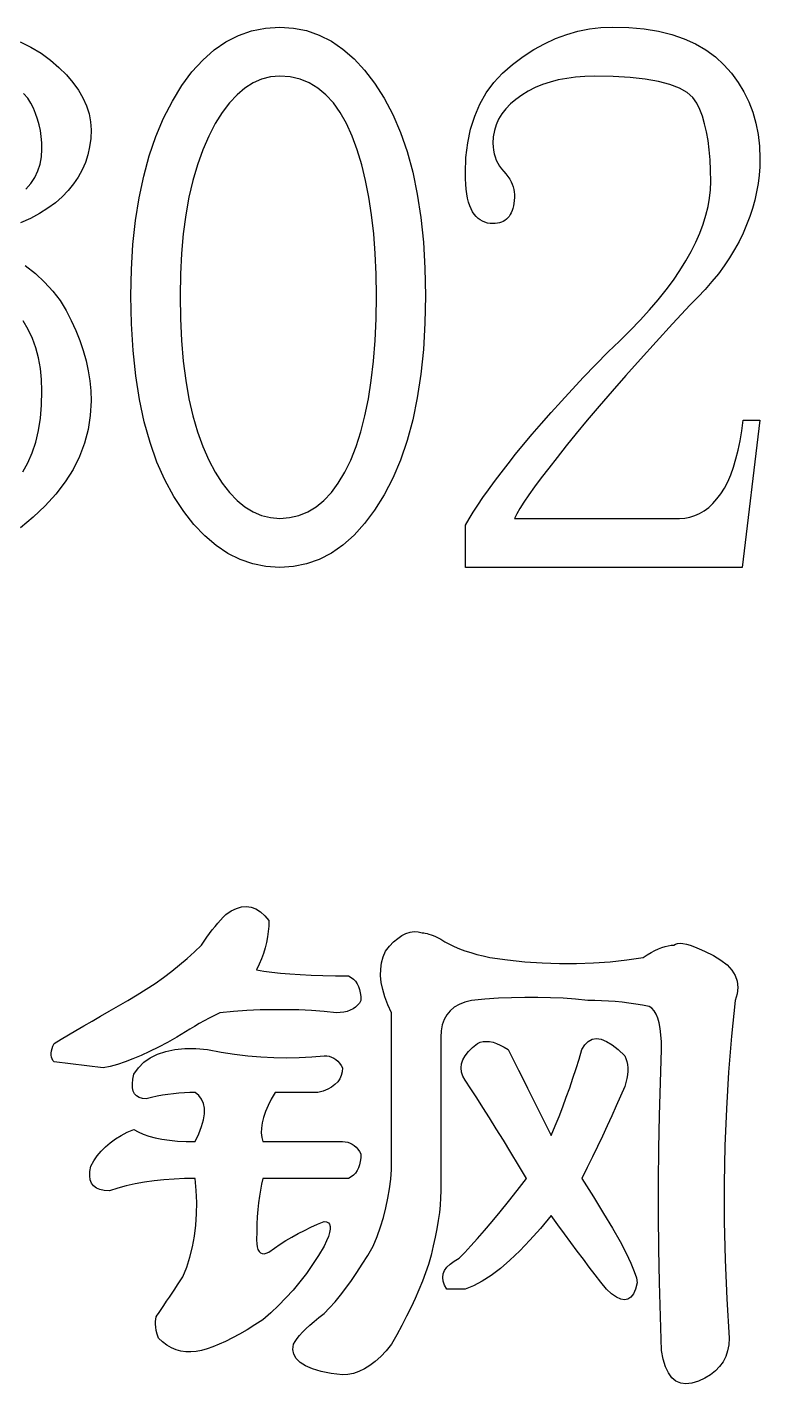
# Model space of a CAD drawing. Extents: x -210 to 210, y -160 to 160.
# Drawn here: x -163.86 to -159.19, y -150.37 to -141.74 of the extents above; entities that cross this region are included whole.
import ezdxf

# ---------------------------------------------------------------- set-up
doc = ezdxf.new("R2010")
doc.units = 0
doc.header["$MEASUREMENT"] = 0
doc.layers.get('0').update_dxf_attribs({"linetype": 'CONTINUOUS'})

msp = doc.modelspace()

# ---------------------------------------------------------------- linework, layer by layer
for points in [[(-162.250605, -145.179678), (-162.338008, -145.174102), (-162.338008, -145.174102), (-162.422256, -145.157363), (-162.422256, -145.157363), (-162.503418, -145.129502), (-162.503418, -145.129502), (-162.581416, -145.090449), (-162.581416, -145.090449), (-162.65625, -145.040273), (-162.65625, -145.040273), (-162.728027, -144.978945), (-162.728027, -144.978945), (-162.796621, -144.906445), (-162.796621, -144.906445), (-162.862061, -144.822803), (-162.862061, -144.822803), (-162.924443, -144.728008), (-162.924443, -144.728008), (-162.981807, -144.623027), (-162.981807, -144.623027), (-163.03249, -144.508809), (-163.03249, -144.508809), (-163.076279, -144.3854), (-163.076279, -144.3854), (-163.113477, -144.252744), (-163.113477, -144.252744), (-163.143857, -144.110859), (-163.143857, -144.110859), (-163.16749, -143.959775), (-163.16749, -143.959775), (-163.184316, -143.799482), (-163.184316, -143.799482), (-163.194443, -143.629893), (-163.194443, -143.629893), (-163.197871, -143.451152), (-163.197871, -143.451152), (-163.19458, -143.284453), (-163.19458, -143.284453), (-163.184805, -143.12501), (-163.184805, -143.12501), (-163.168584, -142.9729), (-163.168584, -142.9729), (-163.145752, -142.828105), (-163.145752, -142.828105), (-163.116455, -142.690557), (-163.116455, -142.690557), (-163.080693, -142.560303), (-163.080693, -142.560303), (-163.038311, -142.437383), (-163.038311, -142.437383), (-162.989502, -142.321719), (-162.989502, -142.321719), (-162.934199, -142.213379), (-162.934199, -142.213379), (-162.873652, -142.114473), (-162.873652, -142.114473), (-162.809248, -142.027217), (-162.809248, -142.027217), (-162.741016, -141.951602), (-162.741016, -141.951602), (-162.668945, -141.887607), (-162.668945, -141.887607), (-162.593008, -141.835254), (-162.593008, -141.835254), (-162.513193, -141.794521), (-162.513193, -141.794521), (-162.429492, -141.765449), (-162.429492, -141.765449), (-162.341992, -141.747998), (-162.341992, -141.747998), (-162.250605, -141.742188), (-162.250605, -141.742188), (-162.16332, -141.747744), (-162.16332, -141.747744), (-162.079395, -141.764473), (-162.079395, -141.764473), (-161.998857, -141.792354), (-161.998857, -141.792354), (-161.921699, -141.831387), (-161.921699, -141.831387), (-161.8479, -141.881582), (-161.8479, -141.881582), (-161.77748, -141.942891), (-161.77748, -141.942891), (-161.710459, -142.015381), (-161.710459, -142.015381), (-161.646787, -142.099053), (-161.646787, -142.099053), (-161.586553, -142.193857), (-161.586553, -142.193857), (-161.531191, -142.298584), (-161.531191, -142.298584), (-161.482363, -142.412051), (-161.482363, -142.412051), (-161.440059, -142.534287), (-161.440059, -142.534287), (-161.404238, -142.665234), (-161.404238, -142.665234), (-161.374941, -142.804932), (-161.374941, -142.804932), (-161.352188, -142.953379), (-161.352188, -142.953379), (-161.335889, -143.110557), (-161.335889, -143.110557), (-161.326113, -143.276484), (-161.326113, -143.276484), (-161.322881, -143.451152), (-161.322881, -143.451152), (-161.326113, -143.625947), (-161.326113, -143.625947), (-161.335889, -143.792246), (-161.335889, -143.792246), (-161.352188, -143.95002), (-161.352188, -143.95002), (-161.374941, -144.099307), (-161.374941, -144.099307), (-161.404238, -144.240098), (-161.404238, -144.240098), (-161.440059, -144.372373), (-161.440059, -144.372373), (-161.482363, -144.496172), (-161.482363, -144.496172), (-161.531191, -144.611436), (-161.531191, -144.611436), (-161.586553, -144.718242), (-161.586553, -144.718242), (-161.646787, -144.815098), (-161.646787, -144.815098), (-161.710459, -144.900518), (-161.710459, -144.900518), (-161.77748, -144.9746), (-161.77748, -144.9746), (-161.8479, -145.037246), (-161.8479, -145.037246), (-161.921699, -145.088525), (-161.921699, -145.088525), (-161.998857, -145.128398), (-161.998857, -145.128398), (-162.079395, -145.156895), (-162.079395, -145.156895), (-162.16332, -145.173984), (-162.16332, -145.173984), (-162.250605, -145.179678)], [(-159.506348, -142.723623), (-159.507441, -142.652852), (-159.507441, -142.652852), (-159.510684, -142.585938), (-159.510684, -142.585938), (-159.516113, -142.522891), (-159.516113, -142.522891), (-159.523691, -142.463682), (-159.523691, -142.463682), (-159.533457, -142.408359), (-159.533457, -142.408359), (-159.54541, -142.356875), (-159.54541, -142.356875), (-159.559502, -142.309238), (-159.559502, -142.309238), (-159.575801, -142.265488), (-159.575801, -142.265488), (-159.594238, -142.225576), (-159.594238, -142.225576), (-159.619688, -142.189697), (-159.619688, -142.189697), (-159.656924, -142.158057), (-159.656924, -142.158057), (-159.705996, -142.130615), (-159.705996, -142.130615), (-159.766895, -142.107432), (-159.766895, -142.107432), (-159.8396, -142.088418), (-159.8396, -142.088418), (-159.924072, -142.073672), (-159.924072, -142.073672), (-160.020459, -142.063115), (-160.020459, -142.063115), (-160.128516, -142.056777), (-160.128516, -142.056777), (-160.248516, -142.054678), (-160.248516, -142.054678), (-160.309199, -142.056152), (-160.309199, -142.056152), (-160.367559, -142.060566), (-160.367559, -142.060566), (-160.423516, -142.067988), (-160.423516, -142.067988), (-160.477119, -142.078311), (-160.477119, -142.078311), (-160.528379, -142.091602), (-160.528379, -142.091602), (-160.577324, -142.107842), (-160.577324, -142.107842), (-160.623896, -142.127051), (-160.623896, -142.127051), (-160.668105, -142.149199), (-160.668105, -142.149199), (-160.70998, -142.174307), (-160.70998, -142.174307), (-160.748418, -142.201689), (-160.748418, -142.201689), (-160.782275, -142.230723), (-160.782275, -142.230723), (-160.811709, -142.261387), (-160.811709, -142.261387), (-160.836543, -142.293643), (-160.836543, -142.293643), (-160.856943, -142.327578), (-160.856943, -142.327578), (-160.872754, -142.363105), (-160.872754, -142.363105), (-160.884023, -142.400283), (-160.884023, -142.400283), (-160.890801, -142.439063), (-160.890801, -142.439063), (-160.893057, -142.479492), (-160.893057, -142.479492), (-160.892207, -142.50293), (-160.892207, -142.50293), (-160.889697, -142.525527), (-160.889697, -142.525527), (-160.885498, -142.547305), (-160.885498, -142.547305), (-160.87958, -142.568213), (-160.87958, -142.568213), (-160.871953, -142.588271), (-160.871953, -142.588271), (-160.862686, -142.60751), (-160.862686, -142.60751), (-160.851689, -142.625898), (-160.851689, -142.625898), (-160.839053, -142.643447), (-160.839053, -142.643447), (-160.824697, -142.660137), (-160.824697, -142.660137), (-160.810371, -142.676416), (-160.810371, -142.676416), (-160.797744, -142.692686), (-160.797744, -142.692686), (-160.786729, -142.708984), (-160.786729, -142.708984), (-160.77748, -142.725244), (-160.77748, -142.725244), (-160.769824, -142.741514), (-160.769824, -142.741514), (-160.763916, -142.757803), (-160.763916, -142.757803), (-160.759766, -142.774072), (-160.759766, -142.774072), (-160.757197, -142.790352), (-160.757197, -142.790352), (-160.756348, -142.806621), (-160.756348, -142.806621), (-160.756777, -142.82665), (-160.756777, -142.82665), (-160.758066, -142.845557), (-160.758066, -142.845557), (-160.760137, -142.863301), (-160.760137, -142.863301), (-160.763115, -142.879932), (-160.763115, -142.879932), (-160.766904, -142.895381), (-160.766904, -142.895381), (-160.771553, -142.909688), (-160.771553, -142.909688), (-160.777051, -142.922881), (-160.777051, -142.922881), (-160.783311, -142.934902), (-160.783311, -142.934902), (-160.790518, -142.945801), (-160.790518, -142.945801), (-160.798584, -142.955508), (-160.798584, -142.955508), (-160.807383, -142.964111), (-160.807383, -142.964111), (-160.817148, -142.971563), (-160.817148, -142.971563), (-160.827637, -142.977852), (-160.827637, -142.977852), (-160.839053, -142.983008), (-160.839053, -142.983008), (-160.851318, -142.987012), (-160.851318, -142.987012), (-160.864385, -142.989873), (-160.864385, -142.989873), (-160.878301, -142.991602), (-160.878301, -142.991602), (-160.893057, -142.992188), (-160.893057, -142.992188), (-160.911084, -142.99124), (-160.911084, -142.99124), (-160.928145, -142.988418), (-160.928145, -142.988418), (-160.944346, -142.98376), (-160.944346, -142.98376), (-160.9596, -142.977227), (-160.9596, -142.977227), (-160.973994, -142.968799), (-160.973994, -142.968799), (-160.9875, -142.958506), (-160.9875, -142.958506), (-161.000059, -142.946396), (-161.000059, -142.946396), (-161.011729, -142.932383), (-161.011729, -142.932383), (-161.02248, -142.916504), (-161.02248, -142.916504), (-161.032217, -142.898496), (-161.032217, -142.898496), (-161.040752, -142.878145), (-161.040752, -142.878145), (-161.048223, -142.855449), (-161.048223, -142.855449), (-161.05457, -142.83042), (-161.05457, -142.83042), (-161.059697, -142.802998), (-161.059697, -142.802998), (-161.063711, -142.773252), (-161.063711, -142.773252), (-161.066514, -142.741143), (-161.066514, -142.741143), (-161.068301, -142.706719), (-161.068301, -142.706719), (-161.068857, -142.669902), (-161.068857, -142.669902), (-161.065117, -142.571689), (-161.065117, -142.571689), (-161.054014, -142.478809), (-161.054014, -142.478809), (-161.035527, -142.391309), (-161.035527, -142.391309), (-161.009502, -142.309189), (-161.009502, -142.309189), (-160.976182, -142.232422), (-160.976182, -142.232422), (-160.935449, -142.161016), (-160.935449, -142.161016), (-160.887197, -142.09498), (-160.887197, -142.09498), (-160.831602, -142.034307), (-160.831602, -142.034307), (-160.768555, -141.978994), (-160.768555, -141.978994), (-160.701367, -141.929297), (-160.701367, -141.929297), (-160.633291, -141.885449), (-160.633291, -141.885449), (-160.564346, -141.847412), (-160.564346, -141.847412), (-160.494385, -141.815244), (-160.494385, -141.815244), (-160.423574, -141.788945), (-160.423574, -141.788945), (-160.351943, -141.768496), (-160.351943, -141.768496), (-160.279307, -141.753896), (-160.279307, -141.753896), (-160.205752, -141.745107), (-160.205752, -141.745107), (-160.131348, -141.742188), (-160.131348, -141.742188), (-160.028086, -141.745117), (-160.028086, -141.745117), (-159.930977, -141.753984), (-159.930977, -141.753984), (-159.84002, -141.76875), (-159.84002, -141.76875), (-159.755186, -141.789434), (-159.755186, -141.789434), (-159.676504, -141.816006), (-159.676504, -141.816006), (-159.603994, -141.848506), (-159.603994, -141.848506), (-159.537646, -141.886904), (-159.537646, -141.886904), (-159.477412, -141.931221), (-159.477412, -141.931221), (-159.42335, -141.981436), (-159.42335, -141.981436), (-159.375195, -142.036025), (-159.375195, -142.036025), (-159.332637, -142.093555), (-159.332637, -142.093555), (-159.295859, -142.153945), (-159.295859, -142.153945), (-159.264658, -142.217266), (-159.264658, -142.217266), (-159.239199, -142.283457), (-159.239199, -142.283457), (-159.219355, -142.35252), (-159.219355, -142.35252), (-159.205186, -142.424492), (-159.205186, -142.424492), (-159.196641, -142.499385), (-159.196641, -142.499385), (-159.193848, -142.577139), (-159.193848, -142.577139), (-159.195186, -142.630283), (-159.195186, -142.630283), (-159.19915, -142.683359), (-159.19915, -142.683359), (-159.205811, -142.736348), (-159.205811, -142.736348), (-159.215088, -142.789307), (-159.215088, -142.789307), (-159.227002, -142.842217), (-159.227002, -142.842217), (-159.241592, -142.89501), (-159.241592, -142.89501), (-159.258857, -142.947822), (-159.258857, -142.947822), (-159.27875, -143.000547), (-159.27875, -143.000547), (-159.30127, -143.053223), (-159.30127, -143.053223), (-159.326641, -143.105615), (-159.326641, -143.105615), (-159.35501, -143.157617), (-159.35501, -143.157617), (-159.386484, -143.209189), (-159.386484, -143.209189), (-159.420889, -143.260313), (-159.420889, -143.260313), (-159.458311, -143.311055), (-159.458311, -143.311055), (-159.498779, -143.361348), (-159.498779, -143.361348), (-159.542236, -143.41125), (-159.542236, -143.41125), (-159.588691, -143.460703), (-159.588691, -143.460703), (-159.638193, -143.509746), (-159.638193, -143.509746), (-159.749199, -143.629805), (-159.749199, -143.629805), (-159.854385, -143.744727), (-159.854385, -143.744727), (-159.953682, -143.854512), (-159.953682, -143.854512), (-160.047109, -143.959229), (-160.047109, -143.959229), (-160.134766, -144.05876), (-160.134766, -144.05876), (-160.216553, -144.153193), (-160.216553, -144.153193), (-160.29249, -144.2425), (-160.29249, -144.2425), (-160.362559, -144.326689), (-160.362559, -144.326689), (-160.426748, -144.405752), (-160.426748, -144.405752), (-160.485361, -144.479443), (-160.485361, -144.479443), (-160.538389, -144.54752), (-160.538389, -144.54752), (-160.585996, -144.61), (-160.585996, -144.61), (-160.628105, -144.666895), (-160.628105, -144.666895), (-160.664736, -144.718154), (-160.664736, -144.718154), (-160.695869, -144.763809), (-160.695869, -144.763809), (-160.721494, -144.803896), (-160.721494, -144.803896), (-160.741699, -144.83832), (-160.741699, -144.83832), (-160.756348, -144.867178), (-160.756348, -144.867178), (-159.706553, -144.867178), (-159.706553, -144.867178), (-159.672422, -144.865244), (-159.672422, -144.865244), (-159.639521, -144.859443), (-159.639521, -144.859443), (-159.607803, -144.849805), (-159.607803, -144.849805), (-159.577266, -144.836309), (-159.577266, -144.836309), (-159.547988, -144.818945), (-159.547988, -144.818945), (-159.519893, -144.797744), (-159.519893, -144.797744), (-159.493047, -144.772637), (-159.493047, -144.772637), (-159.467354, -144.74373), (-159.467354, -144.74373), (-159.442891, -144.710918), (-159.442891, -144.710918), (-159.419922, -144.674258), (-159.419922, -144.674258), (-159.39873, -144.63376), (-159.39873, -144.63376), (-159.379395, -144.589375), (-159.379395, -144.589375), (-159.361885, -144.541143), (-159.361885, -144.541143), (-159.346123, -144.489082), (-159.346123, -144.489082), (-159.332217, -144.433125), (-159.332217, -144.433125), (-159.320059, -144.373359), (-159.320059, -144.373359), (-159.309746, -144.309688), (-159.309746, -144.309688), (-159.30127, -144.242178), (-159.30127, -144.242178), (-159.193848, -144.242178), (-159.193848, -144.242178), (-159.306152, -145.179678), (-159.306152, -145.179678), (-161.068857, -145.179678), (-161.068857, -145.179678), (-161.068857, -144.911123), (-161.068857, -144.911123), (-161.045596, -144.870801), (-161.045596, -144.870801), (-161.019277, -144.828047), (-161.019277, -144.828047), (-160.989941, -144.782813), (-160.989941, -144.782813), (-160.95749, -144.735098), (-160.95749, -144.735098), (-160.921943, -144.684893), (-160.921943, -144.684893), (-160.883291, -144.632266), (-160.883291, -144.632266), (-160.841611, -144.577119), (-160.841611, -144.577119), (-160.796885, -144.519521), (-160.796885, -144.519521), (-160.749014, -144.459482), (-160.749014, -144.459482), (-160.697881, -144.396904), (-160.697881, -144.396904), (-160.643193, -144.331904), (-160.643193, -144.331904), (-160.584893, -144.264404), (-160.584893, -144.264404), (-160.523057, -144.194453), (-160.523057, -144.194453), (-160.457705, -144.122051), (-160.457705, -144.122051), (-160.388779, -144.047129), (-160.388779, -144.047129), (-160.31627, -143.969746), (-160.31627, -143.969746), (-160.240234, -143.889922), (-160.240234, -143.889922), (-160.160645, -143.807607), (-160.160645, -143.807607), (-160.087998, -143.739697), (-160.087998, -143.739697), (-160.019727, -143.672705), (-160.019727, -143.672705), (-159.955811, -143.606602), (-159.955811, -143.606602), (-159.896377, -143.541396), (-159.896377, -143.541396), (-159.841318, -143.477109), (-159.841318, -143.477109), (-159.790635, -143.413721), (-159.790635, -143.413721), (-159.744395, -143.35126), (-159.744395, -143.35126), (-159.70251, -143.289658), (-159.70251, -143.289658), (-159.66502, -143.228994), (-159.66502, -143.228994), (-159.631719, -143.169229), (-159.631719, -143.169229), (-159.602363, -143.110352), (-159.602363, -143.110352), (-159.576895, -143.052383), (-159.576895, -143.052383), (-159.555303, -142.995313), (-159.555303, -142.995313), (-159.537715, -142.939199), (-159.537715, -142.939199), (-159.523994, -142.883945), (-159.523994, -142.883945), (-159.514141, -142.8296), (-159.514141, -142.8296), (-159.508301, -142.776143), (-159.508301, -142.776143), (-159.506348, -142.723623)], [(-163.902188, -141.835479), (-163.834092, -141.869189), (-163.834092, -141.869189), (-163.770254, -141.908066), (-163.770254, -141.908066), (-163.710635, -141.952139), (-163.710635, -141.952139), (-163.656309, -141.999082), (-163.656309, -141.999082), (-163.608398, -142.046641), (-163.608398, -142.046641), (-163.566885, -142.094824), (-163.566885, -142.094824), (-163.531738, -142.143574), (-163.531738, -142.143574), (-163.502988, -142.192979), (-163.502988, -142.192979), (-163.480596, -142.242939), (-163.480596, -142.242939), (-163.464609, -142.293496), (-163.464609, -142.293496), (-163.455088, -142.344697), (-163.455088, -142.344697), (-163.451846, -142.396484), (-163.451846, -142.396484), (-163.454102, -142.450898), (-163.454102, -142.450898), (-163.460879, -142.503516), (-163.460879, -142.503516), (-163.472178, -142.554346), (-163.472178, -142.554346), (-163.488018, -142.603379), (-163.488018, -142.603379), (-163.508359, -142.650557), (-163.508359, -142.650557), (-163.533193, -142.695947), (-163.533193, -142.695947), (-163.562627, -142.739521), (-163.562627, -142.739521), (-163.596553, -142.781318), (-163.596553, -142.781318), (-163.634951, -142.821279), (-163.634951, -142.821279), (-163.678154, -142.859189), (-163.678154, -142.859189), (-163.726318, -142.894824), (-163.726318, -142.894824), (-163.779561, -142.928154), (-163.779561, -142.928154), (-163.837773, -142.959209), (-163.837773, -142.959209), (-163.900938, -142.987939)], [(-162.250605, -142.054678), (-162.309199, -142.059385), (-162.309199, -142.059385), (-162.365723, -142.073496), (-162.365723, -142.073496), (-162.420186, -142.096992), (-162.420186, -142.096992), (-162.472393, -142.129883), (-162.472393, -142.129883), (-162.522588, -142.172217), (-162.522588, -142.172217), (-162.570684, -142.223936), (-162.570684, -142.223936), (-162.616641, -142.285068), (-162.616641, -142.285068), (-162.660527, -142.355605), (-162.660527, -142.355605), (-162.702266, -142.435518), (-162.702266, -142.435518), (-162.740645, -142.523301), (-162.740645, -142.523301), (-162.77459, -142.617314), (-162.77459, -142.617314), (-162.803945, -142.717646), (-162.803945, -142.717646), (-162.828867, -142.824219), (-162.828867, -142.824219), (-162.849189, -142.937061), (-162.849189, -142.937061), (-162.86498, -143.056182), (-162.86498, -143.056182), (-162.876357, -143.181582), (-162.876357, -143.181582), (-162.883057, -143.313242), (-162.883057, -143.313242), (-162.885381, -143.451152), (-162.885381, -143.451152), (-162.883057, -143.597187), (-162.883057, -143.597187), (-162.876357, -143.735693), (-162.876357, -143.735693), (-162.86498, -143.866719), (-162.86498, -143.866719), (-162.849189, -143.990313), (-162.849189, -143.990313), (-162.828867, -144.106416), (-162.828867, -144.106416), (-162.803945, -144.21502), (-162.803945, -144.21502), (-162.77459, -144.316201), (-162.77459, -144.316201), (-162.740645, -144.409883), (-162.740645, -144.409883), (-162.702266, -144.496084), (-162.702266, -144.496084), (-162.660527, -144.573984), (-162.660527, -144.573984), (-162.616641, -144.642695), (-162.616641, -144.642695), (-162.570684, -144.702256), (-162.570684, -144.702256), (-162.522588, -144.752637), (-162.522588, -144.752637), (-162.472393, -144.793887), (-162.472393, -144.793887), (-162.420186, -144.825938), (-162.420186, -144.825938), (-162.365723, -144.848857), (-162.365723, -144.848857), (-162.309199, -144.862607), (-162.309199, -144.862607), (-162.250605, -144.867178), (-162.250605, -144.867178), (-162.188115, -144.862607), (-162.188115, -144.862607), (-162.128652, -144.848857), (-162.128652, -144.848857), (-162.072373, -144.825938), (-162.072373, -144.825938), (-162.019102, -144.793887), (-162.019102, -144.793887), (-161.968945, -144.752637), (-161.968945, -144.752637), (-161.921816, -144.702256), (-161.921816, -144.702256), (-161.877813, -144.642695), (-161.877813, -144.642695), (-161.836807, -144.573984), (-161.836807, -144.573984), (-161.798936, -144.496084), (-161.798936, -144.496084), (-161.764609, -144.409883), (-161.764609, -144.409883), (-161.734316, -144.316201), (-161.734316, -144.316201), (-161.708057, -144.21502), (-161.708057, -144.21502), (-161.68585, -144.106416), (-161.68585, -144.106416), (-161.667676, -143.990313), (-161.667676, -143.990313), (-161.653564, -143.866719), (-161.653564, -143.866719), (-161.643447, -143.735693), (-161.643447, -143.735693), (-161.637393, -143.597187), (-161.637393, -143.597187), (-161.635381, -143.451152), (-161.635381, -143.451152), (-161.637266, -143.313242), (-161.637266, -143.313242), (-161.642949, -143.181582), (-161.642949, -143.181582), (-161.65248, -143.056182), (-161.65248, -143.056182), (-161.665771, -142.937061), (-161.665771, -142.937061), (-161.682861, -142.824219), (-161.682861, -142.824219), (-161.70374, -142.717646), (-161.70374, -142.717646), (-161.728398, -142.617314), (-161.728398, -142.617314), (-161.756885, -142.523301), (-161.756885, -142.523301), (-161.789189, -142.435518), (-161.789189, -142.435518), (-161.825254, -142.355605), (-161.825254, -142.355605), (-161.865117, -142.285068), (-161.865117, -142.285068), (-161.908809, -142.223936), (-161.908809, -142.223936), (-161.956299, -142.172217), (-161.956299, -142.172217), (-162.007559, -142.129902), (-162.007559, -142.129902), (-162.062617, -142.096992), (-162.062617, -142.096992), (-162.121475, -142.073496), (-162.121475, -142.073496), (-162.184131, -142.059385), (-162.184131, -142.059385), (-162.250605, -142.054678)], [(-163.866328, -142.773525), (-163.835195, -142.737197), (-163.835195, -142.737197), (-163.809688, -142.698418), (-163.809688, -142.698418), (-163.789854, -142.657178), (-163.789854, -142.657178), (-163.775693, -142.613428), (-163.775693, -142.613428), (-163.767207, -142.567207), (-163.767207, -142.567207), (-163.764346, -142.518555), (-163.764346, -142.518555), (-163.765508, -142.477881), (-163.765508, -142.477881), (-163.768799, -142.438379), (-163.768799, -142.438379), (-163.774404, -142.4), (-163.774404, -142.4), (-163.782227, -142.362773), (-163.782227, -142.362773), (-163.792236, -142.32668), (-163.792236, -142.32668), (-163.804502, -142.291758), (-163.804502, -142.291758), (-163.818984, -142.257939), (-163.818984, -142.257939), (-163.835693, -142.225322), (-163.835693, -142.225322), (-163.854668, -142.193857), (-163.854668, -142.193857), (-163.880977, -142.164619)], [(-163.872012, -143.258496), (-163.806094, -143.310029), (-163.806094, -143.310029), (-163.747012, -143.364355), (-163.747012, -143.364355), (-163.694697, -143.421445), (-163.694697, -143.421445), (-163.649248, -143.481299), (-163.649248, -143.481299), (-163.610518, -143.543945), (-163.610518, -143.543945), (-163.577256, -143.607939), (-163.577256, -143.607939), (-163.547842, -143.671973), (-163.547842, -143.671973), (-163.522412, -143.735986), (-163.522412, -143.735986), (-163.500859, -143.80001), (-163.500859, -143.80001), (-163.483213, -143.864023), (-163.483213, -143.864023), (-163.469492, -143.928018), (-163.469492, -143.928018), (-163.459717, -143.99207), (-163.459717, -143.99207), (-163.453799, -144.056094), (-163.453799, -144.056094), (-163.451846, -144.120107)], [(-163.885449, -144.570801), (-163.85334, -144.513447), (-163.85334, -144.513447), (-163.826182, -144.450693), (-163.826182, -144.450693), (-163.803887, -144.382627), (-163.803887, -144.382627), (-163.786621, -144.309189), (-163.786621, -144.309189), (-163.774238, -144.230361), (-163.774238, -144.230361), (-163.766846, -144.146191), (-163.766846, -144.146191), (-163.764346, -144.056621), (-163.764346, -144.056621), (-163.766787, -143.98335), (-163.766787, -143.98335), (-163.774102, -143.913252), (-163.774102, -143.913252), (-163.786309, -143.846396), (-163.786309, -143.846396), (-163.803398, -143.782725), (-163.803398, -143.782725), (-163.825381, -143.722217), (-163.825381, -143.722217), (-163.852207, -143.664922), (-163.852207, -143.664922), (-163.883984, -143.610801)], [(-163.451846, -144.120107), (-163.456426, -144.212188), (-163.456426, -144.212188), (-163.470107, -144.301787), (-163.470107, -144.301787), (-163.492803, -144.388916), (-163.492803, -144.388916), (-163.524639, -144.473613), (-163.524639, -144.473613), (-163.565605, -144.555781), (-163.565605, -144.555781), (-163.615723, -144.635498), (-163.615723, -144.635498), (-163.674863, -144.712773), (-163.674863, -144.712773), (-163.743154, -144.78752), (-163.743154, -144.78752), (-163.820508, -144.859863), (-163.820508, -144.859863), (-163.901426, -144.926982)], [(-162.749258, -147.582109), (-162.731885, -147.556543), (-162.731885, -147.556543), (-162.714561, -147.531953), (-162.714561, -147.531953), (-162.697148, -147.508311), (-162.697148, -147.508311), (-162.679805, -147.485645), (-162.679805, -147.485645), (-162.66249, -147.463975), (-162.66249, -147.463975), (-162.645088, -147.443223), (-162.645088, -147.443223), (-162.627695, -147.423447), (-162.627695, -147.423447), (-162.610352, -147.404639), (-162.610352, -147.404639), (-162.593008, -147.386807), (-162.593008, -147.386807), (-162.558779, -147.364141), (-162.558779, -147.364141), (-162.525508, -147.348193), (-162.525508, -147.348193), (-162.493154, -147.339043), (-162.493154, -147.339043), (-162.461807, -147.33665), (-162.461807, -147.33665), (-162.431445, -147.340986), (-162.431445, -147.340986), (-162.402051, -147.352051), (-162.402051, -147.352051), (-162.373516, -147.369922), (-162.373516, -147.369922), (-162.346084, -147.394512), (-162.346084, -147.394512), (-162.31959, -147.425859), (-162.31959, -147.425859), (-162.320557, -147.460566), (-162.320557, -147.460566), (-162.323418, -147.495303), (-162.323418, -147.495303), (-162.328242, -147.53002), (-162.328242, -147.53002), (-162.33498, -147.564756), (-162.33498, -147.564756), (-162.343691, -147.599473), (-162.343691, -147.599473), (-162.354248, -147.634189), (-162.354248, -147.634189), (-162.366807, -147.668916), (-162.366807, -147.668916), (-162.381279, -147.703613), (-162.381279, -147.703613), (-162.397695, -147.738369), (-162.397695, -147.738369), (-162.351865, -147.746563), (-162.351865, -147.746563), (-162.30126, -147.753779), (-162.30126, -147.753779), (-162.245791, -147.760059), (-162.245791, -147.760059), (-162.185488, -147.765381), (-162.185488, -147.765381), (-162.120361, -147.769707), (-162.120361, -147.769707), (-162.050488, -147.773057), (-162.050488, -147.773057), (-161.975693, -147.775488), (-161.975693, -147.775488), (-161.896113, -147.776943), (-161.896113, -147.776943), (-161.811758, -147.777422), (-161.811758, -147.777422), (-161.795352, -147.787061), (-161.795352, -147.787061), (-161.780879, -147.798643), (-161.780879, -147.798643), (-161.76832, -147.812109), (-161.76832, -147.812109), (-161.757754, -147.827578), (-161.757754, -147.827578), (-161.749023, -147.844941), (-161.749023, -147.844941), (-161.742314, -147.864238), (-161.742314, -147.864238), (-161.73749, -147.885439), (-161.73749, -147.885439), (-161.734629, -147.908594), (-161.734629, -147.908594), (-161.733643, -147.933682), (-161.733643, -147.933682), (-161.743281, -147.950088), (-161.743281, -147.950088), (-161.754814, -147.964551), (-161.754814, -147.964551), (-161.76832, -147.977051), (-161.76832, -147.977051), (-161.783818, -147.987695), (-161.783818, -147.987695), (-161.801143, -147.996377), (-161.801143, -147.996377), (-161.820439, -148.003115), (-161.820439, -148.003115), (-161.841689, -148.007939), (-161.841689, -148.007939), (-161.864814, -148.01085), (-161.864814, -148.01085), (-161.889893, -148.011807), (-161.889893, -148.011807), (-161.968496, -148.004082), (-161.968496, -148.004082), (-162.048027, -147.998301), (-162.048027, -147.998301), (-162.128613, -147.994443), (-162.128613, -147.994443), (-162.210078, -147.99251), (-162.210078, -147.99251), (-162.292529, -147.99251), (-162.292529, -147.99251), (-162.375986, -147.994443), (-162.375986, -147.994443), (-162.460391, -147.998301), (-162.460391, -147.998301), (-162.545781, -148.004082), (-162.545781, -148.004082), (-162.63208, -148.011807), (-162.63208, -148.011807), (-162.666309, -148.02915), (-162.666309, -148.02915), (-162.6996, -148.046494), (-162.6996, -148.046494), (-162.731885, -148.063887), (-162.731885, -148.063887), (-162.763252, -148.08124), (-162.763252, -148.08124), (-162.793574, -148.098604), (-162.793574, -148.098604), (-162.823008, -148.115977), (-162.823008, -148.115977), (-162.851494, -148.133311), (-162.851494, -148.133311), (-162.878975, -148.150693), (-162.878975, -148.150693), (-162.905518, -148.168057), (-162.905518, -148.168057), (-162.965313, -148.201318), (-162.965313, -148.201318), (-163.023193, -148.231699), (-163.023193, -148.231699), (-163.079102, -148.259189), (-163.079102, -148.259189), (-163.133115, -148.283779), (-163.133115, -148.283779), (-163.185176, -148.305488), (-163.185176, -148.305488), (-163.235352, -148.324297), (-163.235352, -148.324297), (-163.283584, -148.340225), (-163.283584, -148.340225), (-163.329883, -148.353223), (-163.329883, -148.353223), (-163.374258, -148.363369), (-163.374258, -148.363369), (-163.686768, -148.324297), (-163.686768, -148.324297), (-163.694453, -148.315117), (-163.694453, -148.315117), (-163.700254, -148.305), (-163.700254, -148.305), (-163.704102, -148.293926), (-163.704102, -148.293926), (-163.706064, -148.281855), (-163.706064, -148.281855), (-163.706064, -148.268818), (-163.706064, -148.268818), (-163.704102, -148.254854), (-163.704102, -148.254854), (-163.700254, -148.239893), (-163.700254, -148.239893), (-163.694453, -148.223994), (-163.694453, -148.223994), (-163.686768, -148.207109), (-163.686768, -148.207109), (-163.642393, -148.180605), (-163.642393, -148.180605), (-163.596074, -148.153096), (-163.596074, -148.153096), (-163.547842, -148.124619), (-163.547842, -148.124619), (-163.497686, -148.095225), (-163.497686, -148.095225), (-163.445605, -148.064854), (-163.445605, -148.064854), (-163.391602, -148.033496), (-163.391602, -148.033496), (-163.335693, -148.001191), (-163.335693, -148.001191), (-163.277822, -147.9679), (-163.277822, -147.9679), (-163.218008, -147.933682), (-163.218008, -147.933682), (-163.158193, -147.898447), (-163.158193, -147.898447), (-163.100352, -147.862314), (-163.100352, -147.862314), (-163.044375, -147.825186), (-163.044375, -147.825186), (-162.990342, -147.787061), (-162.990342, -147.787061), (-162.938301, -147.747998), (-162.938301, -147.747998), (-162.888125, -147.707988), (-162.888125, -147.707988), (-162.839902, -147.667002), (-162.839902, -147.667002), (-162.793574, -147.62501), (-162.793574, -147.62501), (-162.749258, -147.582109)], [(-161.577393, -147.621182), (-161.551328, -147.588877), (-161.551328, -147.588877), (-161.525283, -147.561387), (-161.525283, -147.561387), (-161.499258, -147.538691), (-161.499258, -147.538691), (-161.473203, -147.520859), (-161.473203, -147.520859), (-161.447148, -147.507813), (-161.447148, -147.507813), (-161.421133, -147.499619), (-161.421133, -147.499619), (-161.395068, -147.49625), (-161.395068, -147.49625), (-161.369023, -147.497695), (-161.369023, -147.497695), (-161.343008, -147.503984), (-161.343008, -147.503984), (-161.333877, -147.504453), (-161.333877, -147.504453), (-161.32374, -147.505928), (-161.32374, -147.505928), (-161.312627, -147.508311), (-161.312627, -147.508311), (-161.300527, -147.511709), (-161.300527, -147.511709), (-161.28752, -147.516025), (-161.28752, -147.516025), (-161.273555, -147.521348), (-161.273555, -147.521348), (-161.258604, -147.527617), (-161.258604, -147.527617), (-161.242676, -147.534863), (-161.242676, -147.534863), (-161.22583, -147.543047), (-161.22583, -147.543047), (-161.198779, -147.559922), (-161.198779, -147.559922), (-161.169854, -147.57583), (-161.169854, -147.57583), (-161.139053, -147.590801), (-161.139053, -147.590801), (-161.106201, -147.604766), (-161.106201, -147.604766), (-161.071475, -147.617803), (-161.071475, -147.617803), (-161.034863, -147.629854), (-161.034863, -147.629854), (-160.99627, -147.640947), (-160.99627, -147.640947), (-160.955762, -147.651064), (-160.955762, -147.651064), (-160.91332, -147.660244), (-160.91332, -147.660244), (-160.800977, -147.675645), (-160.800977, -147.675645), (-160.689561, -147.687256), (-160.689561, -147.687256), (-160.579102, -147.694941), (-160.579102, -147.694941), (-160.469609, -147.698818), (-160.469609, -147.698818), (-160.361143, -147.698818), (-160.361143, -147.698818), (-160.253613, -147.694941), (-160.253613, -147.694941), (-160.146982, -147.687256), (-160.146982, -147.687256), (-160.041396, -147.675645), (-160.041396, -147.675645), (-159.936758, -147.660244), (-159.936758, -147.660244), (-159.911182, -147.643818), (-159.911182, -147.643818), (-159.886602, -147.629385), (-159.886602, -147.629385), (-159.862998, -147.616807), (-159.862998, -147.616807), (-159.840313, -147.606221), (-159.840313, -147.606221), (-159.818604, -147.59752), (-159.818604, -147.59752), (-159.797852, -147.590801), (-159.797852, -147.590801), (-159.778076, -147.585947), (-159.778076, -147.585947), (-159.759287, -147.583066), (-159.759287, -147.583066), (-159.741445, -147.582109), (-159.741445, -147.582109), (-159.731318, -147.574883), (-159.731318, -147.574883), (-159.718262, -147.570518), (-159.718262, -147.570518), (-159.702393, -147.569102), (-159.702393, -147.569102), (-159.683604, -147.570518), (-159.683604, -147.570518), (-159.661855, -147.574883), (-159.661855, -147.574883), (-159.637256, -147.582109), (-159.637256, -147.582109), (-159.609805, -147.592246), (-159.609805, -147.592246), (-159.579395, -147.605254), (-159.579395, -147.605254), (-159.546133, -147.621182), (-159.546133, -147.621182), (-159.489688, -147.648184), (-159.489688, -147.648184), (-159.441943, -147.677109), (-159.441943, -147.677109), (-159.402891, -147.707988), (-159.402891, -147.707988), (-159.37249, -147.740762), (-159.37249, -147.740762), (-159.35083, -147.775488), (-159.35083, -147.775488), (-159.337773, -147.812109), (-159.337773, -147.812109), (-159.333438, -147.850723), (-159.333438, -147.850723), (-159.337773, -147.89124), (-159.337773, -147.89124), (-159.35083, -147.933682), (-159.35083, -147.933682), (-159.374443, -148.160811), (-159.374443, -148.160811), (-159.393252, -148.39084), (-159.393252, -148.39084), (-159.407217, -148.623779), (-159.407217, -148.623779), (-159.416396, -148.859609), (-159.416396, -148.859609), (-159.420771, -149.098311), (-159.420771, -149.098311), (-159.420293, -149.339912), (-159.420293, -149.339912), (-159.414922, -149.584414), (-159.414922, -149.584414), (-159.404785, -149.831816), (-159.404785, -149.831816), (-159.389883, -150.082109), (-159.389883, -150.082109), (-159.392285, -150.124072), (-159.392285, -150.124072), (-159.399521, -150.163145), (-159.399521, -150.163145), (-159.411563, -150.199297), (-159.411563, -150.199297), (-159.428477, -150.232549), (-159.428477, -150.232549), (-159.450146, -150.262949), (-159.450146, -150.262949), (-159.476699, -150.290449), (-159.476699, -150.290449), (-159.508066, -150.31502), (-159.508066, -150.31502), (-159.544189, -150.336738), (-159.544189, -150.336738), (-159.585195, -150.355547), (-159.585195, -150.355547), (-159.62665, -150.368555), (-159.62665, -150.368555), (-159.664307, -150.372891), (-159.664307, -150.372891), (-159.697998, -150.368555), (-159.697998, -150.368555), (-159.7279, -150.355547), (-159.7279, -150.355547), (-159.753975, -150.333848), (-159.753975, -150.333848), (-159.776123, -150.303486), (-159.776123, -150.303486), (-159.794492, -150.264395), (-159.794492, -150.264395), (-159.808975, -150.21665), (-159.808975, -150.21665), (-159.81957, -150.160234), (-159.81957, -150.160234), (-159.827266, -149.943691), (-159.827266, -149.943691), (-159.833057, -149.728135), (-159.833057, -149.728135), (-159.836904, -149.513516), (-159.836904, -149.513516), (-159.838887, -149.299902), (-159.838887, -149.299902), (-159.838887, -149.087217), (-159.838887, -149.087217), (-159.836904, -148.875508), (-159.836904, -148.875508), (-159.833057, -148.664756), (-159.833057, -148.664756), (-159.827266, -148.45499), (-159.827266, -148.45499), (-159.81957, -148.246182), (-159.81957, -148.246182), (-159.820557, -148.196504), (-159.820557, -148.196504), (-159.823418, -148.151641), (-159.823418, -148.151641), (-159.828242, -148.111631), (-159.828242, -148.111631), (-159.83498, -148.076416), (-159.83498, -148.076416), (-159.843682, -148.046016), (-159.843682, -148.046016), (-159.854248, -148.020488), (-159.854248, -148.020488), (-159.866807, -147.999746), (-159.866807, -147.999746), (-159.881279, -147.983818), (-159.881279, -147.983818), (-159.897695, -147.972734), (-159.897695, -147.972734), (-159.941104, -147.964551), (-159.941104, -147.964551), (-159.984502, -147.957314), (-159.984502, -147.957314), (-160.027891, -147.951025), (-160.027891, -147.951025), (-160.071279, -147.945713), (-160.071279, -147.945713), (-160.114688, -147.941396), (-160.114688, -147.941396), (-160.158096, -147.937998), (-160.158096, -147.937998), (-160.201553, -147.935615), (-160.201553, -147.935615), (-160.244883, -147.934141), (-160.244883, -147.934141), (-160.28832, -147.933682), (-160.28832, -147.933682), (-160.366934, -147.925947), (-160.366934, -147.925947), (-160.446484, -147.920176), (-160.446484, -147.920176), (-160.527051, -147.916318), (-160.527051, -147.916318), (-160.608516, -147.914375), (-160.608516, -147.914375), (-160.690977, -147.914375), (-160.690977, -147.914375), (-160.774395, -147.916318), (-160.774395, -147.916318), (-160.858828, -147.920176), (-160.858828, -147.920176), (-160.944219, -147.925947), (-160.944219, -147.925947), (-161.030518, -147.933682), (-161.030518, -147.933682), (-161.071475, -147.944287), (-161.071475, -147.944287), (-161.107676, -147.95874), (-161.107676, -147.95874), (-161.139053, -147.977051), (-161.139053, -147.977051), (-161.165518, -147.999258), (-161.165518, -147.999258), (-161.187246, -148.025303), (-161.187246, -148.025303), (-161.204102, -148.055195), (-161.204102, -148.055195), (-161.216182, -148.088975), (-161.216182, -148.088975), (-161.223398, -148.126592), (-161.223398, -148.126592), (-161.22583, -148.168057), (-161.22583, -148.168057), (-161.22583, -148.272695), (-161.22583, -148.272695), (-161.22583, -148.378311), (-161.22583, -148.378311), (-161.22583, -148.484883), (-161.22583, -148.484883), (-161.22583, -148.592432), (-161.22583, -148.592432), (-161.22583, -148.700918), (-161.22583, -148.700918), (-161.22583, -148.8104), (-161.22583, -148.8104), (-161.22583, -148.92085), (-161.22583, -148.92085), (-161.22583, -149.032236), (-161.22583, -149.032236), (-161.22583, -149.144609), (-161.22583, -149.144609), (-161.226807, -149.188984), (-161.226807, -149.188984), (-161.229688, -149.235283), (-161.229688, -149.235283), (-161.234502, -149.283496), (-161.234502, -149.283496), (-161.241221, -149.333643), (-161.241221, -149.333643), (-161.249932, -149.385752), (-161.249932, -149.385752), (-161.260498, -149.439756), (-161.260498, -149.439756), (-161.273066, -149.495703), (-161.273066, -149.495703), (-161.28752, -149.553564), (-161.28752, -149.553564), (-161.303955, -149.613369), (-161.303955, -149.613369), (-161.322266, -149.665918), (-161.322266, -149.665918), (-161.34252, -149.719443), (-161.34252, -149.719443), (-161.364688, -149.773945), (-161.364688, -149.773945), (-161.388789, -149.829404), (-161.388789, -149.829404), (-161.414863, -149.88585), (-161.414863, -149.88585), (-161.442813, -149.943213), (-161.442813, -149.943213), (-161.472725, -150.001582), (-161.472725, -150.001582), (-161.504512, -150.060889), (-161.504512, -150.060889), (-161.53832, -150.121182), (-161.53832, -150.121182), (-161.572988, -150.162178), (-161.572988, -150.162178), (-161.607803, -150.198359), (-161.607803, -150.198359), (-161.64248, -150.229678), (-161.64248, -150.229678), (-161.677197, -150.256201), (-161.677197, -150.256201), (-161.711904, -150.277881), (-161.711904, -150.277881), (-161.746641, -150.294785), (-161.746641, -150.294785), (-161.781387, -150.306855), (-161.781387, -150.306855), (-161.816104, -150.314082), (-161.816104, -150.314082), (-161.85082, -150.316494), (-161.85082, -150.316494), (-161.924121, -150.306348), (-161.924121, -150.306348), (-161.987793, -150.29335), (-161.987793, -150.29335), (-162.041758, -150.277422), (-162.041758, -150.277422), (-162.086191, -150.258613), (-162.086191, -150.258613), (-162.12085, -150.236904), (-162.12085, -150.236904), (-162.145947, -150.212305), (-162.145947, -150.212305), (-162.161377, -150.184824), (-162.161377, -150.184824), (-162.167178, -150.154443), (-162.167178, -150.154443), (-162.16332, -150.121182), (-162.16332, -150.121182), (-162.153203, -150.10332), (-162.153203, -150.10332), (-162.140146, -150.084512), (-162.140146, -150.084512), (-162.124258, -150.064756), (-162.124258, -150.064756), (-162.105488, -150.043994), (-162.105488, -150.043994), (-162.08374, -150.022314), (-162.08374, -150.022314), (-162.059141, -149.999619), (-162.059141, -149.999619), (-162.031699, -149.976016), (-162.031699, -149.976016), (-162.001279, -149.951416), (-162.001279, -149.951416), (-161.968008, -149.925859), (-161.968008, -149.925859), (-161.933301, -149.889697), (-161.933301, -149.889697), (-161.898555, -149.850635), (-161.898555, -149.850635), (-161.863818, -149.808672), (-161.863818, -149.808672), (-161.829102, -149.763809), (-161.829102, -149.763809), (-161.794375, -149.716084), (-161.794375, -149.716084), (-161.759648, -149.665449), (-161.759648, -149.665449), (-161.72498, -149.611904), (-161.72498, -149.611904), (-161.690195, -149.555488), (-161.690195, -149.555488), (-161.655518, -149.496182), (-161.655518, -149.496182), (-161.630918, -149.4354), (-161.630918, -149.4354), (-161.609189, -149.374619), (-161.609189, -149.374619), (-161.5904, -149.313887), (-161.5904, -149.313887), (-161.574482, -149.253115), (-161.574482, -149.253115), (-161.561475, -149.192363), (-161.561475, -149.192363), (-161.551328, -149.131592), (-161.551328, -149.131592), (-161.544053, -149.070811), (-161.544053, -149.070811), (-161.539795, -149.010059), (-161.539795, -149.010059), (-161.53832, -148.949297), (-161.53832, -148.949297), (-161.53832, -148.845117), (-161.53832, -148.845117), (-161.53832, -148.740977), (-161.53832, -148.740977), (-161.53832, -148.636807), (-161.53832, -148.636807), (-161.53832, -148.532617), (-161.53832, -148.532617), (-161.53832, -148.428486), (-161.53832, -148.428486), (-161.53832, -148.324297), (-161.53832, -148.324297), (-161.53832, -148.220117), (-161.53832, -148.220117), (-161.53832, -148.115977), (-161.53832, -148.115977), (-161.53832, -148.011807), (-161.53832, -148.011807), (-161.561953, -147.960693), (-161.561953, -147.960693), (-161.580752, -147.911484), (-161.580752, -147.911484), (-161.594717, -147.864238), (-161.594717, -147.864238), (-161.603887, -147.818896), (-161.603887, -147.818896), (-161.608281, -147.775488), (-161.608281, -147.775488), (-161.607803, -147.734004), (-161.607803, -147.734004), (-161.602422, -147.694482), (-161.602422, -147.694482), (-161.592275, -147.656855), (-161.592275, -147.656855), (-161.577393, -147.621182)], [(-160.327393, -148.246182), (-160.308604, -148.215801), (-160.308604, -148.215801), (-160.286855, -148.194102), (-160.286855, -148.194102), (-160.262256, -148.181064), (-160.262256, -148.181064), (-160.234805, -148.176748), (-160.234805, -148.176748), (-160.204395, -148.181064), (-160.204395, -148.181064), (-160.171133, -148.194102), (-160.171133, -148.194102), (-160.134961, -148.215801), (-160.134961, -148.215801), (-160.095889, -148.246182), (-160.095889, -148.246182), (-160.053955, -148.285244), (-160.053955, -148.285244), (-160.046201, -148.303076), (-160.046201, -148.303076), (-160.040391, -148.321895), (-160.040391, -148.321895), (-160.036563, -148.34166), (-160.036563, -148.34166), (-160.034688, -148.362402), (-160.034688, -148.362402), (-160.034688, -148.384092), (-160.034688, -148.384092), (-160.036563, -148.406748), (-160.036563, -148.406748), (-160.040391, -148.430391), (-160.040391, -148.430391), (-160.046201, -148.45499), (-160.046201, -148.45499), (-160.053955, -148.480547), (-160.053955, -148.480547), (-160.080449, -148.541797), (-160.080449, -148.541797), (-160.1079, -148.604004), (-160.1079, -148.604004), (-160.136416, -148.667188), (-160.136416, -148.667188), (-160.16582, -148.731318), (-160.16582, -148.731318), (-160.196182, -148.796396), (-160.196182, -148.796396), (-160.22752, -148.8625), (-160.22752, -148.8625), (-160.259873, -148.929502), (-160.259873, -148.929502), (-160.293145, -148.99752), (-160.293145, -148.99752), (-160.327393, -149.066494), (-160.327393, -149.066494), (-160.253613, -149.182725), (-160.253613, -149.182725), (-160.188477, -149.288311), (-160.188477, -149.288311), (-160.13208, -149.383311), (-160.13208, -149.383311), (-160.084365, -149.467725), (-160.084365, -149.467725), (-160.045293, -149.541494), (-160.045293, -149.541494), (-160.014883, -149.604678), (-160.014883, -149.604678), (-159.993154, -149.657236), (-159.993154, -149.657236), (-159.980176, -149.699199), (-159.980176, -149.699199), (-159.97583, -149.730547), (-159.97583, -149.730547), (-159.985947, -149.7696), (-159.985947, -149.7696), (-159.998984, -149.79999), (-159.998984, -149.79999), (-160.014883, -149.82168), (-160.014883, -149.82168), (-160.033691, -149.834727), (-160.033691, -149.834727), (-160.05541, -149.839043), (-160.05541, -149.839043), (-160.07999, -149.834727), (-160.07999, -149.834727), (-160.10749, -149.82168), (-160.10749, -149.82168), (-160.137813, -149.79999), (-160.137813, -149.79999), (-160.171133, -149.7696), (-160.171133, -149.7696), (-160.206299, -149.725244), (-160.206299, -149.725244), (-160.24248, -149.678945), (-160.24248, -149.678945), (-160.279678, -149.630723), (-160.279678, -149.630723), (-160.317744, -149.580557), (-160.317744, -149.580557), (-160.356807, -149.528477), (-160.356807, -149.528477), (-160.396855, -149.474482), (-160.396855, -149.474482), (-160.437803, -149.418506), (-160.437803, -149.418506), (-160.479736, -149.360654), (-160.479736, -149.360654), (-160.522695, -149.300859), (-160.522695, -149.300859), (-160.591182, -149.383799), (-160.591182, -149.383799), (-160.657715, -149.459053), (-160.657715, -149.459053), (-160.722363, -149.526553), (-160.722363, -149.526553), (-160.78502, -149.586348), (-160.78502, -149.586348), (-160.84582, -149.638418), (-160.84582, -149.638418), (-160.904678, -149.682803), (-160.904678, -149.682803), (-160.961553, -149.719443), (-160.961553, -149.719443), (-161.016494, -149.748389), (-161.016494, -149.748389), (-161.06959, -149.7696), (-161.06959, -149.7696), (-161.086426, -149.7696), (-161.086426, -149.7696), (-161.102354, -149.7696), (-161.102354, -149.7696), (-161.117314, -149.7696), (-161.117314, -149.7696), (-161.131279, -149.7696), (-161.131279, -149.7696), (-161.144287, -149.7696), (-161.144287, -149.7696), (-161.156387, -149.7696), (-161.156387, -149.7696), (-161.16749, -149.7696), (-161.16749, -149.7696), (-161.177617, -149.7696), (-161.177617, -149.7696), (-161.186758, -149.7696), (-161.186758, -149.7696), (-161.20124, -149.744053), (-161.20124, -149.744053), (-161.209893, -149.719443), (-161.209893, -149.719443), (-161.212783, -149.695811), (-161.212783, -149.695811), (-161.209893, -149.673145), (-161.209893, -149.673145), (-161.20124, -149.651484), (-161.20124, -149.651484), (-161.186758, -149.630723), (-161.186758, -149.630723), (-161.166504, -149.610947), (-161.166504, -149.610947), (-161.140439, -149.592148), (-161.140439, -149.592148), (-161.108643, -149.574297), (-161.108643, -149.574297), (-161.072451, -149.537178), (-161.072451, -149.537178), (-161.033389, -149.495215), (-161.033389, -149.495215), (-160.991445, -149.448428), (-160.991445, -149.448428), (-160.946592, -149.396826), (-160.946592, -149.396826), (-160.898877, -149.340391), (-160.898877, -149.340391), (-160.848203, -149.27915), (-160.848203, -149.27915), (-160.794678, -149.213105), (-160.794678, -149.213105), (-160.738271, -149.142207), (-160.738271, -149.142207), (-160.678955, -149.066494), (-160.678955, -149.066494), (-160.73002, -148.981602), (-160.73002, -148.981602), (-160.779238, -148.900596), (-160.779238, -148.900596), (-160.826553, -148.823428), (-160.826553, -148.823428), (-160.871816, -148.750127), (-160.871816, -148.750127), (-160.915225, -148.680684), (-160.915225, -148.680684), (-160.956738, -148.615107), (-160.956738, -148.615107), (-160.99627, -148.553359), (-160.99627, -148.553359), (-161.033887, -148.495498), (-161.033887, -148.495498), (-161.06959, -148.441494), (-161.06959, -148.441494), (-161.084053, -148.415449), (-161.084053, -148.415449), (-161.092715, -148.389395), (-161.092715, -148.389395), (-161.095605, -148.363369), (-161.095605, -148.363369), (-161.092715, -148.337305), (-161.092715, -148.337305), (-161.084053, -148.311289), (-161.084053, -148.311289), (-161.06959, -148.285244), (-161.06959, -148.285244), (-161.049307, -148.259189), (-161.049307, -148.259189), (-161.023242, -148.233145), (-161.023242, -148.233145), (-160.991445, -148.207109), (-160.991445, -148.207109), (-160.973574, -148.199883), (-160.973574, -148.199883), (-160.954775, -148.195518), (-160.954775, -148.195518), (-160.935, -148.194102), (-160.935, -148.194102), (-160.914316, -148.195518), (-160.914316, -148.195518), (-160.892578, -148.199883), (-160.892578, -148.199883), (-160.869883, -148.207109), (-160.869883, -148.207109), (-160.846309, -148.217246), (-160.846309, -148.217246), (-160.82165, -148.230254), (-160.82165, -148.230254), (-160.796133, -148.246182), (-160.796133, -148.246182), (-160.777344, -148.283779), (-160.777344, -148.283779), (-160.755605, -148.327188), (-160.755605, -148.327188), (-160.731006, -148.376377), (-160.731006, -148.376377), (-160.703555, -148.431348), (-160.703555, -148.431348), (-160.673154, -148.492109), (-160.673154, -148.492109), (-160.639893, -148.558672), (-160.639893, -148.558672), (-160.603701, -148.631006), (-160.603701, -148.631006), (-160.564648, -148.709121), (-160.564648, -148.709121), (-160.522695, -148.793057), (-160.522695, -148.793057), (-160.497109, -148.732275), (-160.497109, -148.732275), (-160.472529, -148.671494), (-160.472529, -148.671494), (-160.448926, -148.610752), (-160.448926, -148.610752), (-160.42626, -148.54999), (-160.42626, -148.54999), (-160.404551, -148.489238), (-160.404551, -148.489238), (-160.383779, -148.428486), (-160.383779, -148.428486), (-160.364014, -148.367686), (-160.364014, -148.367686), (-160.345225, -148.306934), (-160.345225, -148.306934), (-160.327393, -148.246182)], [(-162.710205, -148.246182), (-162.623896, -148.2621), (-162.623896, -148.2621), (-162.538516, -148.275107), (-162.538516, -148.275107), (-162.454102, -148.285244), (-162.454102, -148.285244), (-162.370654, -148.29248), (-162.370654, -148.29248), (-162.288203, -148.296807), (-162.288203, -148.296807), (-162.206738, -148.298252), (-162.206738, -148.298252), (-162.126152, -148.296807), (-162.126152, -148.296807), (-162.046631, -148.29248), (-162.046631, -148.29248), (-161.968008, -148.285244), (-161.968008, -148.285244), (-161.951113, -148.286191), (-161.951113, -148.286191), (-161.935176, -148.289082), (-161.935176, -148.289082), (-161.920293, -148.293926), (-161.920293, -148.293926), (-161.90626, -148.300645), (-161.90626, -148.300645), (-161.893252, -148.309346), (-161.893252, -148.309346), (-161.88124, -148.319941), (-161.88124, -148.319941), (-161.870117, -148.33251), (-161.870117, -148.33251), (-161.85999, -148.346943), (-161.85999, -148.346943), (-161.85082, -148.363369), (-161.85082, -148.363369), (-161.852715, -148.388418), (-161.852715, -148.388418), (-161.858516, -148.411602), (-161.858516, -148.411602), (-161.868154, -148.432803), (-161.868154, -148.432803), (-161.881719, -148.4521), (-161.881719, -148.4521), (-161.899043, -148.469443), (-161.899043, -148.469443), (-161.920293, -148.484883), (-161.920293, -148.484883), (-161.945313, -148.498389), (-161.945313, -148.498389), (-161.974238, -148.50998), (-161.974238, -148.50998), (-162.00708, -148.519609), (-162.00708, -148.519609), (-162.033574, -148.519609), (-162.033574, -148.519609), (-162.061025, -148.519609), (-162.061025, -148.519609), (-162.089561, -148.519609), (-162.089561, -148.519609), (-162.118955, -148.519609), (-162.118955, -148.519609), (-162.149297, -148.519609), (-162.149297, -148.519609), (-162.180645, -148.519609), (-162.180645, -148.519609), (-162.212998, -148.519609), (-162.212998, -148.519609), (-162.246289, -148.519609), (-162.246289, -148.519609), (-162.280518, -148.519609), (-162.280518, -148.519609), (-162.304629, -148.562012), (-162.304629, -148.562012), (-162.324814, -148.602549), (-162.324814, -148.602549), (-162.34125, -148.641123), (-162.34125, -148.641123), (-162.353818, -148.677793), (-162.353818, -148.677793), (-162.36249, -148.71252), (-162.36249, -148.71252), (-162.367314, -148.745303), (-162.367314, -148.745303), (-162.368281, -148.776172), (-162.368281, -148.776172), (-162.365352, -148.805098), (-162.365352, -148.805098), (-162.358643, -148.832109), (-162.358643, -148.832109), (-162.290635, -148.832109), (-162.290635, -148.832109), (-162.225518, -148.832109), (-162.225518, -148.832109), (-162.16332, -148.832109), (-162.16332, -148.832109), (-162.103994, -148.832109), (-162.103994, -148.832109), (-162.047607, -148.832109), (-162.047607, -148.832109), (-161.994023, -148.832109), (-161.994023, -148.832109), (-161.943418, -148.832109), (-161.943418, -148.832109), (-161.895615, -148.832109), (-161.895615, -148.832109), (-161.85082, -148.832109), (-161.85082, -148.832109), (-161.833926, -148.833066), (-161.833926, -148.833066), (-161.817979, -148.835957), (-161.817979, -148.835957), (-161.803115, -148.840801), (-161.803115, -148.840801), (-161.789063, -148.84752), (-161.789063, -148.84752), (-161.776064, -148.856221), (-161.776064, -148.856221), (-161.764053, -148.866816), (-161.764053, -148.866816), (-161.752939, -148.879375), (-161.752939, -148.879375), (-161.742803, -148.893818), (-161.742803, -148.893818), (-161.733643, -148.910244), (-161.733643, -148.910244), (-161.734629, -148.935303), (-161.734629, -148.935303), (-161.73749, -148.958477), (-161.73749, -148.958477), (-161.742314, -148.979678), (-161.742314, -148.979678), (-161.749023, -148.998975), (-161.749023, -148.998975), (-161.757754, -149.016318), (-161.757754, -149.016318), (-161.76832, -149.031748), (-161.76832, -149.031748), (-161.780879, -149.045254), (-161.780879, -149.045254), (-161.795352, -149.056855), (-161.795352, -149.056855), (-161.811758, -149.066494), (-161.811758, -149.066494), (-161.864814, -149.066494), (-161.864814, -149.066494), (-161.919814, -149.066494), (-161.919814, -149.066494), (-161.976699, -149.066494), (-161.976699, -149.066494), (-162.035527, -149.066494), (-162.035527, -149.066494), (-162.096309, -149.066494), (-162.096309, -149.066494), (-162.158936, -149.066494), (-162.158936, -149.066494), (-162.223574, -149.066494), (-162.223574, -149.066494), (-162.290156, -149.066494), (-162.290156, -149.066494), (-162.358643, -149.066494), (-162.358643, -149.066494), (-162.366807, -149.102178), (-162.366807, -149.102178), (-162.374023, -149.139775), (-162.374023, -149.139775), (-162.380313, -149.179307), (-162.380313, -149.179307), (-162.385615, -149.220791), (-162.385615, -149.220791), (-162.389951, -149.264199), (-162.389951, -149.264199), (-162.39332, -149.309541), (-162.39332, -149.309541), (-162.395742, -149.356797), (-162.395742, -149.356797), (-162.397217, -149.405996), (-162.397217, -149.405996), (-162.397695, -149.457109), (-162.397695, -149.457109), (-162.396748, -149.481221), (-162.396748, -149.481221), (-162.393789, -149.501475), (-162.393789, -149.501475), (-162.389053, -149.517881), (-162.389053, -149.517881), (-162.382256, -149.5304), (-162.382256, -149.5304), (-162.373516, -149.539082), (-162.373516, -149.539082), (-162.362988, -149.543926), (-162.362988, -149.543926), (-162.350479, -149.544883), (-162.350479, -149.544883), (-162.335947, -149.542002), (-162.335947, -149.542002), (-162.31959, -149.535234), (-162.31959, -149.535234), (-162.284355, -149.509688), (-162.284355, -149.509688), (-162.248154, -149.485078), (-162.248154, -149.485078), (-162.211064, -149.461436), (-162.211064, -149.461436), (-162.172969, -149.438779), (-162.172969, -149.438779), (-162.133906, -149.4171), (-162.133906, -149.4171), (-162.093877, -149.396348), (-162.093877, -149.396348), (-162.052852, -149.376582), (-162.052852, -149.376582), (-162.010928, -149.357764), (-162.010928, -149.357764), (-161.968008, -149.339912), (-161.968008, -149.339912), (-161.952588, -149.341865), (-161.952588, -149.341865), (-161.940977, -149.347637), (-161.940977, -149.347637), (-161.933301, -149.357275), (-161.933301, -149.357275), (-161.929443, -149.370801), (-161.929443, -149.370801), (-161.929443, -149.388145), (-161.929443, -149.388145), (-161.933301, -149.409355), (-161.933301, -149.409355), (-161.940977, -149.434443), (-161.940977, -149.434443), (-161.952588, -149.463389), (-161.952588, -149.463389), (-161.968008, -149.496182), (-161.968008, -149.496182), (-162.003652, -149.555977), (-162.003652, -149.555977), (-162.041309, -149.613809), (-162.041309, -149.613809), (-162.080811, -149.669785), (-162.080811, -149.669785), (-162.122305, -149.723779), (-162.122305, -149.723779), (-162.165713, -149.775879), (-162.165713, -149.775879), (-162.211064, -149.826016), (-162.211064, -149.826016), (-162.258301, -149.874258), (-162.258301, -149.874258), (-162.3075, -149.920557), (-162.3075, -149.920557), (-162.358643, -149.964912), (-162.358643, -149.964912), (-162.409727, -149.998184), (-162.409727, -149.998184), (-162.458926, -150.028584), (-162.458926, -150.028584), (-162.50624, -150.056064), (-162.50624, -150.056064), (-162.551504, -150.080654), (-162.551504, -150.080654), (-162.594902, -150.102363), (-162.594902, -150.102363), (-162.636416, -150.121182), (-162.636416, -150.121182), (-162.675977, -150.1371), (-162.675977, -150.1371), (-162.713555, -150.150107), (-162.713555, -150.150107), (-162.749258, -150.160234), (-162.749258, -150.160234), (-162.783506, -150.167002), (-162.783506, -150.167002), (-162.816777, -150.169883), (-162.816777, -150.169883), (-162.849053, -150.168926), (-162.849053, -150.168926), (-162.880439, -150.164082), (-162.880439, -150.164082), (-162.910762, -150.155391), (-162.910762, -150.155391), (-162.940186, -150.142881), (-162.940186, -150.142881), (-162.968691, -150.126484), (-162.968691, -150.126484), (-162.996143, -150.106221), (-162.996143, -150.106221), (-163.022695, -150.082109), (-163.022695, -150.082109), (-163.030391, -150.057021), (-163.030391, -150.057021), (-163.036201, -150.033877), (-163.036201, -150.033877), (-163.040029, -150.012686), (-163.040029, -150.012686), (-163.041992, -149.993379), (-163.041992, -149.993379), (-163.041992, -149.976016), (-163.041992, -149.976016), (-163.040029, -149.960566), (-163.040029, -149.960566), (-163.036201, -149.94708), (-163.036201, -149.94708), (-163.030391, -149.935498), (-163.030391, -149.935498), (-163.022695, -149.925859), (-163.022695, -149.925859), (-163.005303, -149.899814), (-163.005303, -149.899814), (-162.987988, -149.873779), (-162.987988, -149.873779), (-162.970605, -149.847744), (-162.970605, -149.847744), (-162.953242, -149.82168), (-162.953242, -149.82168), (-162.935908, -149.795654), (-162.935908, -149.795654), (-162.918506, -149.7696), (-162.918506, -149.7696), (-162.901123, -149.743555), (-162.901123, -149.743555), (-162.88377, -149.717529), (-162.88377, -149.717529), (-162.866445, -149.691494), (-162.866445, -149.691494), (-162.842275, -149.629756), (-162.842275, -149.629756), (-162.82208, -149.566113), (-162.82208, -149.566113), (-162.805645, -149.500508), (-162.805645, -149.500508), (-162.793145, -149.432998), (-162.793145, -149.432998), (-162.784424, -149.363564), (-162.784424, -149.363564), (-162.779678, -149.292188), (-162.779678, -149.292188), (-162.778691, -149.218887), (-162.778691, -149.218887), (-162.781553, -149.143652), (-162.781553, -149.143652), (-162.78832, -149.066494), (-162.78832, -149.066494), (-162.856816, -149.067451), (-162.856816, -149.067451), (-162.92335, -149.070322), (-162.92335, -149.070322), (-162.987988, -149.075176), (-162.987988, -149.075176), (-163.050654, -149.081904), (-163.050654, -149.081904), (-163.111436, -149.090605), (-163.111436, -149.090605), (-163.170293, -149.101182), (-163.170293, -149.101182), (-163.227188, -149.11374), (-163.227188, -149.11374), (-163.282109, -149.128203), (-163.282109, -149.128203), (-163.335205, -149.144609), (-163.335205, -149.144609), (-163.36749, -149.142686), (-163.36749, -149.142686), (-163.39502, -149.136885), (-163.39502, -149.136885), (-163.417686, -149.127246), (-163.417686, -149.127246), (-163.435488, -149.11374), (-163.435488, -149.11374), (-163.448486, -149.096387), (-163.448486, -149.096387), (-163.456738, -149.075176), (-163.456738, -149.075176), (-163.460078, -149.050088), (-163.460078, -149.050088), (-163.458613, -149.021133), (-163.458613, -149.021133), (-163.452383, -148.988369), (-163.452383, -148.988369), (-163.433594, -148.9546), (-163.433594, -148.9546), (-163.411855, -148.922783), (-163.411855, -148.922783), (-163.387256, -148.892881), (-163.387256, -148.892881), (-163.359805, -148.864893), (-163.359805, -148.864893), (-163.329395, -148.838877), (-163.329395, -148.838877), (-163.296133, -148.814756), (-163.296133, -148.814756), (-163.259951, -148.792578), (-163.259951, -148.792578), (-163.220898, -148.772314), (-163.220898, -148.772314), (-163.178955, -148.753984), (-163.178955, -148.753984), (-163.150996, -148.770391), (-163.150996, -148.770391), (-163.119141, -148.784863), (-163.119141, -148.784863), (-163.083438, -148.797383), (-163.083438, -148.797383), (-163.043887, -148.807998), (-163.043887, -148.807998), (-163.000498, -148.816689), (-163.000498, -148.816689), (-162.953242, -148.823428), (-162.953242, -148.823428), (-162.9021, -148.828252), (-162.9021, -148.828252), (-162.847178, -148.831143), (-162.847178, -148.831143), (-162.78832, -148.832109), (-162.78832, -148.832109), (-162.765146, -148.781953), (-162.765146, -148.781953), (-162.747803, -148.735654), (-162.747803, -148.735654), (-162.736221, -148.693223), (-162.736221, -148.693223), (-162.730488, -148.654639), (-162.730488, -148.654639), (-162.730488, -148.619922), (-162.730488, -148.619922), (-162.736221, -148.589043), (-162.736221, -148.589043), (-162.747803, -148.562012), (-162.747803, -148.562012), (-162.765146, -148.538887), (-162.765146, -148.538887), (-162.78832, -148.519609), (-162.78832, -148.519609), (-162.823008, -148.520078), (-162.823008, -148.520078), (-162.857803, -148.521553), (-162.857803, -148.521553), (-162.89248, -148.523945), (-162.89248, -148.523945), (-162.927197, -148.527324), (-162.927197, -148.527324), (-162.961904, -148.53165), (-162.961904, -148.53165), (-162.996631, -148.536982), (-162.996631, -148.536982), (-163.031387, -148.543252), (-163.031387, -148.543252), (-163.066104, -148.550498), (-163.066104, -148.550498), (-163.10082, -148.558672), (-163.10082, -148.558672), (-163.124932, -148.556738), (-163.124932, -148.556738), (-163.145137, -148.550957), (-163.145137, -148.550957), (-163.161563, -148.541318), (-163.161563, -148.541318), (-163.174121, -148.527813), (-163.174121, -148.527813), (-163.182793, -148.510439), (-163.182793, -148.510439), (-163.187627, -148.489238), (-163.187627, -148.489238), (-163.188604, -148.464141), (-163.188604, -148.464141), (-163.185654, -148.435205), (-163.185654, -148.435205), (-163.178955, -148.402422), (-163.178955, -148.402422), (-163.15001, -148.361904), (-163.15001, -148.361904), (-163.115293, -148.327188), (-163.115293, -148.327188), (-163.074766, -148.298252), (-163.074766, -148.298252), (-163.028438, -148.275107), (-163.028438, -148.275107), (-162.976387, -148.257744), (-162.976387, -148.257744), (-162.918506, -148.246182), (-162.918506, -148.246182), (-162.854863, -148.240391), (-162.854863, -148.240391), (-162.7854, -148.240391), (-162.7854, -148.240391), (-162.710205, -148.246182)]]:
    msp.add_lwpolyline(points)

doc.saveas('drawing.dxf')
